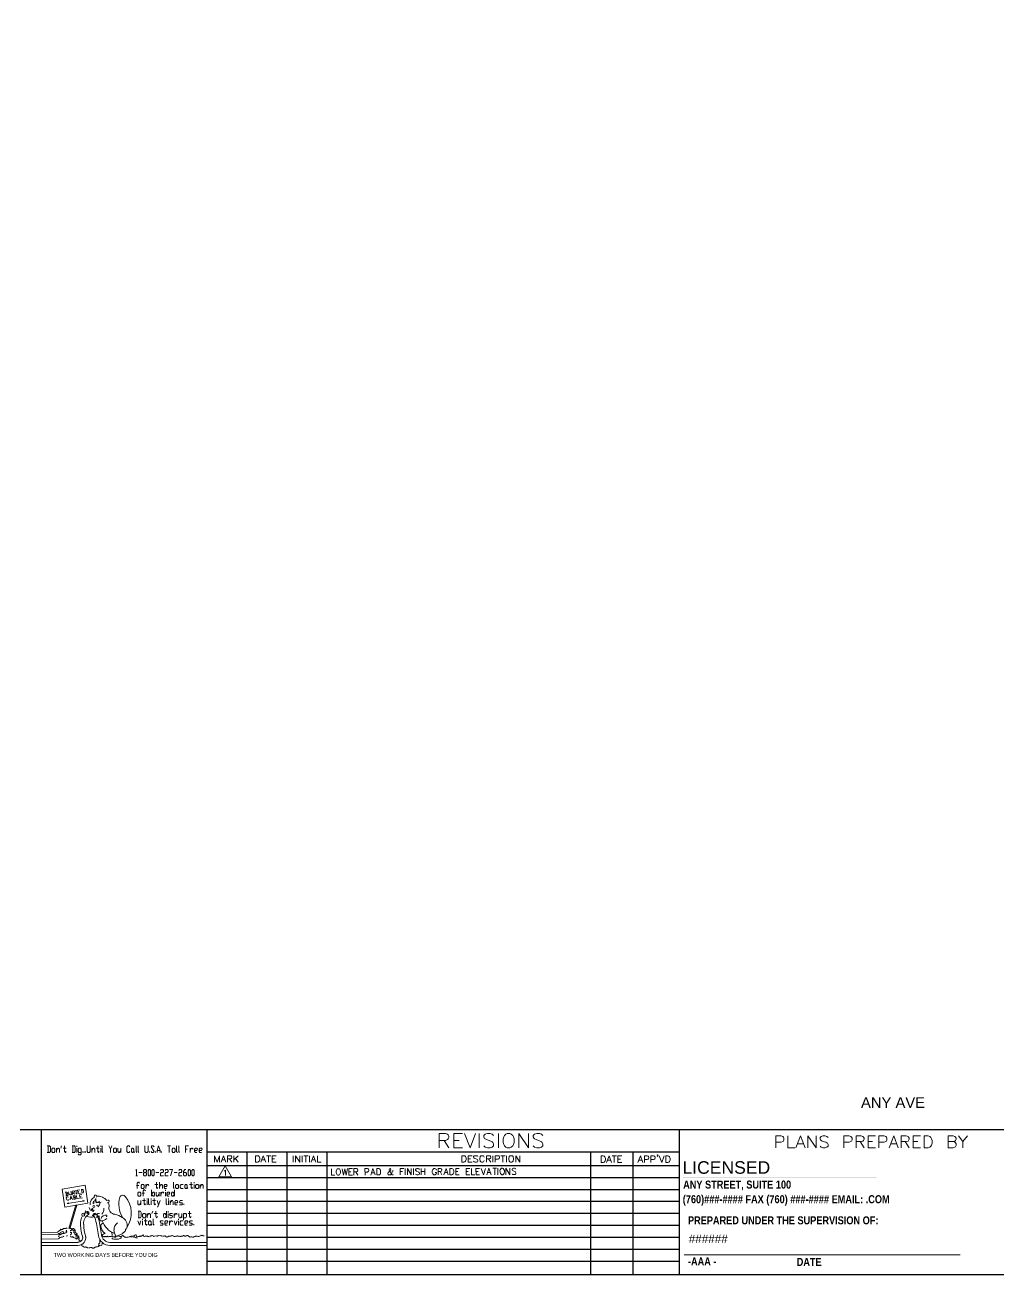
# Model space of a CAD drawing. Header units: millimetres. Extents: x -419 to 20046, y -14642 to 2638.
# Drawn here: x 3686.3 to 3698.45, y 911.91 to 927.5 of the extents above; entities that cross this region are included whole.
import ezdxf

# ---------------------------------------------------------------- set-up
doc = ezdxf.new("R2010")
doc.units = ezdxf.units.MM
for name, color, linetype in [('PDF10_24x36$-$Yucca$Valley$TB$CUP$----LN03', 7, 'Continuous'), ('PDF10_24x36$-$Yucca$Valley$TB$CUP$----TB02', 7, 'Continuous'), ('PDF10_24x36$-$Yucca$Valley$TB$CUP$----TB03', 7, 'Continuous'), ('PDF10_24x36$-$Yucca$Valley$TB$CUP$BRDR', 7, 'Continuous'), ('PDF10_24x36$-$Yucca$Valley$TB$CUP$proposed', 7, 'Continuous'), ('PDF10_TEXT', 7, 'Continuous'), ('PDF10_VICINITY MAP', 7, 'Continuous')]:
    doc.layers.add(name, color=color, linetype=linetype)
doc.styles.add('PDF Arial', font='arial.ttf')
doc.styles.add('PDF Swis721 Ex BT', font='swisse.ttf')
doc.styles.add('PDF TechnicBold', font='techb___.ttf')

msp = doc.modelspace()

# ---------------------------------------------------------------- linework, layer by layer
at = {"color": 1}
for p, q in [((3682.943, 913.727), (3717.427, 913.727)), ((3686.506, 913.726), (3686.506, 911.911)), ((3688.569, 913.726), (3688.569, 911.911)), ((3694.463, 913.726), (3694.463, 911.911)), ((3688.569, 913.447), (3694.463, 913.447)), ((3689.069, 913.447), (3689.069, 911.911)), ((3689.568, 913.447), (3689.568, 911.911)), ((3690.067, 913.447), (3690.067, 911.911)), ((3693.355, 913.447), (3693.355, 911.911)), ((3693.884, 913.447), (3693.884, 911.911)), ((3688.569, 913.277), (3694.463, 913.277)), ((3688.569, 913.128), (3694.463, 913.128)), ((3688.569, 912.979), (3694.463, 912.979)), ((3688.569, 912.83), (3694.463, 912.83)), ((3688.569, 912.68), (3694.463, 912.68)), ((3688.569, 912.531), (3694.463, 912.531)), ((3688.569, 912.382), (3694.463, 912.382)), ((3688.569, 912.233), (3694.463, 912.233)), ((3688.569, 912.084), (3694.463, 912.084))]:
    msp.add_line(p, q, dxfattribs=at)
msp.add_lwpolyline([(3682.943, 934.912), (3717.427, 934.912), (3717.427, 911.911), (3682.943, 911.911)], close=True, dxfattribs=at)
at = {"layer": 'PDF10_24x36$-$Yucca$Valley$TB$CUP$----LN03', "lineweight": 20}
for points in [[(3695.668, 913.496), (3695.668, 913.645), (3695.733, 913.645), (3695.754, 913.639), (3695.761, 913.631), (3695.768, 913.617), (3695.768, 913.595), (3695.761, 913.581), (3695.754, 913.575), (3695.733, 913.567), (3695.668, 913.567)], [(3695.818, 913.645), (3695.818, 913.496), (3695.903, 913.496)], [(3695.918, 913.496), (3695.975, 913.645), (3696.033, 913.496)], [(3696.068, 913.496), (3696.068, 913.645), (3696.168, 913.496), (3696.168, 913.645)], [(3696.318, 913.625), (3696.303, 913.639), (3696.282, 913.645), (3696.253, 913.645), (3696.232, 913.639), (3696.218, 913.625), (3696.218, 913.61), (3696.225, 913.595), (3696.232, 913.589), (3696.246, 913.581), (3696.289, 913.567), (3696.303, 913.56), (3696.31, 913.553), (3696.318, 913.539), (3696.318, 913.517), (3696.303, 913.503), (3696.282, 913.496), (3696.253, 913.496), (3696.232, 913.503), (3696.218, 913.517)], [(3696.517, 913.496), (3696.517, 913.645), (3696.581, 913.645), (3696.603, 913.639), (3696.61, 913.631), (3696.617, 913.617), (3696.617, 913.595), (3696.61, 913.581), (3696.603, 913.575), (3696.581, 913.567), (3696.517, 913.567)], [(3696.667, 913.496), (3696.667, 913.645), (3696.731, 913.645), (3696.753, 913.639), (3696.759, 913.631), (3696.767, 913.617), (3696.767, 913.603), (3696.759, 913.589), (3696.753, 913.581), (3696.731, 913.575), (3696.667, 913.575)], [(3696.717, 913.575), (3696.767, 913.496)], [(3696.909, 913.496), (3696.817, 913.496), (3696.817, 913.645), (3696.909, 913.645)], [(3696.817, 913.575), (3696.873, 913.575)], [(3696.952, 913.496), (3696.952, 913.645), (3697.016, 913.645), (3697.038, 913.639), (3697.045, 913.631), (3697.052, 913.617), (3697.052, 913.595), (3697.045, 913.581), (3697.038, 913.575), (3697.016, 913.567), (3696.952, 913.567)], [(3697.08, 913.496), (3697.138, 913.645), (3697.194, 913.496)], [(3697.23, 913.496), (3697.23, 913.645), (3697.294, 913.645), (3697.316, 913.639), (3697.323, 913.631), (3697.33, 913.617), (3697.33, 913.603), (3697.323, 913.589), (3697.316, 913.581), (3697.294, 913.575), (3697.23, 913.575)], [(3697.28, 913.575), (3697.33, 913.496)], [(3697.473, 913.496), (3697.38, 913.496), (3697.38, 913.645), (3697.473, 913.645)], [(3697.38, 913.575), (3697.437, 913.575)], [(3697.879, 913.575), (3697.901, 913.567), (3697.908, 913.56), (3697.915, 913.546), (3697.915, 913.525), (3697.908, 913.51), (3697.901, 913.503), (3697.879, 913.496), (3697.815, 913.496), (3697.815, 913.645), (3697.879, 913.645), (3697.901, 913.639), (3697.908, 913.631), (3697.915, 913.617), (3697.915, 913.603), (3697.908, 913.589), (3697.901, 913.581), (3697.879, 913.575), (3697.815, 913.575)], [(3697.944, 913.645), (3698, 913.575), (3698, 913.496)], [(3698.058, 913.645), (3698, 913.575)], [(3695.939, 913.546), (3696.011, 913.546)], [(3697.102, 913.546), (3697.174, 913.546)]]:
    msp.add_lwpolyline(points, dxfattribs=at)
msp.add_lwpolyline([(3697.515, 913.496), (3697.515, 913.645), (3697.565, 913.645), (3697.587, 913.639), (3697.601, 913.625), (3697.609, 913.61), (3697.615, 913.589), (3697.615, 913.553), (3697.609, 913.531), (3697.601, 913.517), (3697.587, 913.503), (3697.565, 913.496)], close=True, dxfattribs=at)
at = {"layer": 'PDF10_24x36$-$Yucca$Valley$TB$CUP$----TB02', "lineweight": 18}
for points in [[(3689.069, 911.929), (3689.069, 913.447)], [(3689.568, 911.929), (3689.568, 913.447)], [(3690.067, 911.929), (3690.067, 913.447)], [(3693.355, 911.929), (3693.355, 913.447)], [(3693.884, 911.929), (3693.884, 913.447)], [(3688.569, 913.277), (3694.463, 913.277)], [(3688.569, 913.128), (3694.463, 913.128)]]:
    msp.add_lwpolyline(points, dxfattribs=at)
at = {"layer": 'PDF10_24x36$-$Yucca$Valley$TB$CUP$----TB03', "lineweight": 20}
for points in [[(3691.47, 913.496), (3691.47, 913.675), (3691.546, 913.675), (3691.572, 913.667), (3691.581, 913.659), (3691.589, 913.641), (3691.589, 913.625), (3691.581, 913.607), (3691.572, 913.599), (3691.546, 913.59), (3691.47, 913.59)], [(3691.53, 913.59), (3691.589, 913.496)], [(3691.761, 913.496), (3691.649, 913.496), (3691.649, 913.675), (3691.761, 913.675)], [(3691.649, 913.59), (3691.718, 913.59)], [(3691.786, 913.675), (3691.855, 913.496), (3691.923, 913.675)], [(3691.966, 913.675), (3691.966, 913.496)], [(3692.146, 913.65), (3692.128, 913.667), (3692.103, 913.675), (3692.069, 913.675), (3692.043, 913.667), (3692.026, 913.65), (3692.026, 913.633), (3692.034, 913.615), (3692.043, 913.607), (3692.06, 913.599), (3692.111, 913.581), (3692.128, 913.573), (3692.137, 913.565), (3692.146, 913.547), (3692.146, 913.521), (3692.128, 913.505), (3692.103, 913.496), (3692.069, 913.496), (3692.043, 913.505), (3692.026, 913.521)], [(3692.206, 913.675), (3692.206, 913.496)], [(3692.462, 913.496), (3692.462, 913.675), (3692.582, 913.496), (3692.582, 913.675)], [(3692.761, 913.65), (3692.745, 913.667), (3692.719, 913.675), (3692.685, 913.675), (3692.659, 913.667), (3692.642, 913.65), (3692.642, 913.633), (3692.651, 913.615), (3692.659, 913.607), (3692.676, 913.599), (3692.727, 913.581), (3692.745, 913.573), (3692.753, 913.565), (3692.761, 913.547), (3692.761, 913.521), (3692.745, 913.505), (3692.719, 913.496), (3692.685, 913.496), (3692.659, 913.505), (3692.642, 913.521)], [(3688.668, 913.319), (3688.668, 913.399), (3688.699, 913.319), (3688.729, 913.399), (3688.729, 913.319)], [(3688.748, 913.319), (3688.779, 913.399), (3688.809, 913.319)], [(3688.76, 913.345), (3688.798, 913.345)], [(3688.828, 913.319), (3688.828, 913.399), (3688.862, 913.399), (3688.874, 913.395), (3688.877, 913.391), (3688.881, 913.384), (3688.881, 913.375), (3688.877, 913.368), (3688.874, 913.365), (3688.862, 913.36), (3688.828, 913.36)], [(3688.855, 913.36), (3688.881, 913.319)], [(3688.908, 913.399), (3688.908, 913.319)], [(3688.961, 913.399), (3688.908, 913.345)], [(3688.927, 913.365), (3688.961, 913.319)], [(3689.245, 913.319), (3689.275, 913.399), (3689.306, 913.319)], [(3689.256, 913.345), (3689.295, 913.345)], [(3689.314, 913.399), (3689.367, 913.399)], [(3689.34, 913.399), (3689.34, 913.319)], [(3689.435, 913.319), (3689.386, 913.319), (3689.386, 913.399), (3689.435, 913.399)], [(3689.386, 913.36), (3689.416, 913.36)], [(3689.646, 913.399), (3689.646, 913.319)], [(3689.676, 913.319), (3689.676, 913.399), (3689.73, 913.319), (3689.73, 913.399)], [(3689.76, 913.399), (3689.76, 913.319)], [(3689.78, 913.399), (3689.833, 913.399)], [(3689.806, 913.399), (3689.806, 913.319)], [(3689.851, 913.399), (3689.851, 913.319)], [(3689.87, 913.319), (3689.901, 913.399), (3689.931, 913.319)], [(3689.882, 913.345), (3689.92, 913.345)], [(3689.95, 913.399), (3689.95, 913.319), (3689.996, 913.319)], [(3691.879, 913.319), (3691.83, 913.319), (3691.83, 913.399), (3691.879, 913.399)], [(3691.83, 913.361), (3691.86, 913.361)], [(3691.951, 913.388), (3691.944, 913.395), (3691.932, 913.399), (3691.917, 913.399), (3691.906, 913.395), (3691.898, 913.388), (3691.898, 913.38), (3691.901, 913.372), (3691.906, 913.369), (3691.913, 913.365), (3691.936, 913.357), (3691.944, 913.353), (3691.947, 913.35), (3691.951, 913.342), (3691.951, 913.33), (3691.944, 913.323), (3691.932, 913.319), (3691.917, 913.319), (3691.906, 913.323), (3691.898, 913.33)], [(3692.031, 913.38), (3692.027, 913.388), (3692.02, 913.395), (3692.012, 913.399), (3691.997, 913.399), (3691.989, 913.395), (3691.981, 913.388), (3691.978, 913.38), (3691.974, 913.369), (3691.974, 913.35), (3691.978, 913.338), (3691.981, 913.33), (3691.989, 913.323), (3691.997, 913.319), (3692.012, 913.319), (3692.02, 913.323), (3692.027, 913.33), (3692.031, 913.338)], [(3692.058, 913.319), (3692.058, 913.399), (3692.092, 913.399), (3692.103, 913.395), (3692.107, 913.391), (3692.111, 913.384), (3692.111, 913.376), (3692.107, 913.369), (3692.103, 913.365), (3692.092, 913.361), (3692.058, 913.361)], [(3692.084, 913.361), (3692.111, 913.319)], [(3692.137, 913.399), (3692.137, 913.319)], [(3692.168, 913.319), (3692.168, 913.399), (3692.202, 913.399), (3692.214, 913.395), (3692.217, 913.391), (3692.221, 913.384), (3692.221, 913.372), (3692.217, 913.365), (3692.214, 913.361), (3692.202, 913.357), (3692.168, 913.357)], [(3692.236, 913.399), (3692.29, 913.399)], [(3692.263, 913.399), (3692.263, 913.319)], [(3692.309, 913.399), (3692.309, 913.319)], [(3692.423, 913.319), (3692.423, 913.399), (3692.476, 913.319), (3692.476, 913.399)], [(3693.557, 913.315), (3693.587, 913.395), (3693.617, 913.315)], [(3693.568, 913.341), (3693.607, 913.341)], [(3693.626, 913.395), (3693.678, 913.395)], [(3693.652, 913.395), (3693.652, 913.315)], [(3693.747, 913.315), (3693.697, 913.315), (3693.697, 913.395), (3693.747, 913.395)], [(3693.697, 913.357), (3693.728, 913.357)], [(3693.947, 913.315), (3693.977, 913.395), (3694.008, 913.315)], [(3693.959, 913.341), (3693.997, 913.341)], [(3694.027, 913.315), (3694.027, 913.395), (3694.062, 913.395), (3694.073, 913.391), (3694.077, 913.387), (3694.081, 913.38), (3694.081, 913.368), (3694.077, 913.36), (3694.073, 913.357), (3694.062, 913.353), (3694.027, 913.353)], [(3694.107, 913.315), (3694.107, 913.395), (3694.142, 913.395), (3694.152, 913.391), (3694.157, 913.387), (3694.161, 913.38), (3694.161, 913.368), (3694.157, 913.36), (3694.152, 913.357), (3694.142, 913.353), (3694.107, 913.353)], [(3694.195, 913.406), (3694.191, 913.402), (3694.187, 913.406), (3694.191, 913.41), (3694.195, 913.406), (3694.195, 913.399), (3694.191, 913.391), (3694.187, 913.387)], [(3694.213, 913.395), (3694.244, 913.315), (3694.274, 913.395)]]:
    msp.add_lwpolyline(points, dxfattribs=at)
for points in [[(3692.316, 913.675), (3692.3, 913.667), (3692.282, 913.65), (3692.274, 913.633), (3692.266, 913.607), (3692.266, 913.565), (3692.274, 913.539), (3692.282, 913.521), (3692.3, 913.505), (3692.316, 913.496), (3692.351, 913.496), (3692.368, 913.505), (3692.386, 913.521), (3692.394, 913.539), (3692.402, 913.565), (3692.402, 913.607), (3692.394, 913.633), (3692.386, 913.65), (3692.368, 913.667), (3692.351, 913.675)], [(3689.177, 913.319), (3689.177, 913.399), (3689.204, 913.399), (3689.215, 913.395), (3689.222, 913.387), (3689.226, 913.38), (3689.23, 913.368), (3689.23, 913.35), (3689.226, 913.338), (3689.222, 913.33), (3689.215, 913.323), (3689.204, 913.319)], [(3691.75, 913.319), (3691.75, 913.399), (3691.776, 913.399), (3691.787, 913.395), (3691.796, 913.388), (3691.799, 913.38), (3691.803, 913.369), (3691.803, 913.35), (3691.799, 913.338), (3691.796, 913.33), (3691.787, 913.323), (3691.776, 913.319)], [(3692.358, 913.399), (3692.351, 913.395), (3692.343, 913.388), (3692.339, 913.38), (3692.336, 913.369), (3692.336, 913.35), (3692.339, 913.338), (3692.343, 913.33), (3692.351, 913.323), (3692.358, 913.319), (3692.373, 913.319), (3692.381, 913.323), (3692.389, 913.33), (3692.392, 913.338), (3692.396, 913.35), (3692.396, 913.369), (3692.392, 913.38), (3692.389, 913.388), (3692.381, 913.395), (3692.373, 913.399)], [(3693.488, 913.315), (3693.488, 913.395), (3693.515, 913.395), (3693.527, 913.391), (3693.534, 913.383), (3693.538, 913.375), (3693.542, 913.365), (3693.542, 913.345), (3693.538, 913.334), (3693.534, 913.326), (3693.527, 913.319), (3693.515, 913.315)], [(3694.293, 913.315), (3694.293, 913.395), (3694.32, 913.395), (3694.332, 913.391), (3694.339, 913.383), (3694.343, 913.375), (3694.347, 913.365), (3694.347, 913.345), (3694.343, 913.334), (3694.339, 913.326), (3694.332, 913.319), (3694.32, 913.315)]]:
    msp.add_lwpolyline(points, close=True, dxfattribs=at)
at = {"layer": 'PDF10_24x36$-$Yucca$Valley$TB$CUP$BRDR', "lineweight": 18}
for points in [[(3686.581, 913.437), (3686.609, 913.437), (3686.619, 913.451), (3686.619, 913.509), (3686.609, 913.523), (3686.581, 913.523)], [(3686.591, 913.523), (3686.591, 913.437)], [(3686.694, 913.437), (3686.694, 913.494)], [(3686.694, 913.465), (3686.713, 913.494), (3686.722, 913.494), (3686.731, 913.48), (3686.731, 913.437)], [(3686.75, 913.494), (3686.759, 913.523)], [(3686.778, 913.494), (3686.815, 913.494)], [(3686.797, 913.523), (3686.797, 913.451), (3686.806, 913.437), (3686.815, 913.451)], [(3686.89, 913.437), (3686.919, 913.437), (3686.928, 913.451), (3686.928, 913.509), (3686.919, 913.523), (3686.89, 913.523)], [(3686.9, 913.523), (3686.9, 913.437)], [(3686.947, 913.509), (3686.947, 913.523)], [(3686.947, 913.437), (3686.947, 913.494)], [(3686.965, 913.423), (3686.975, 913.409), (3686.994, 913.409), (3687.003, 913.423), (3687.003, 913.48), (3686.994, 913.494), (3686.975, 913.494), (3686.965, 913.48), (3686.965, 913.451), (3686.975, 913.437), (3687.003, 913.437)], [(3687.022, 913.437), (3687.022, 913.451)], [(3687.04, 913.437), (3687.04, 913.451)], [(3687.059, 913.437), (3687.059, 913.451)], [(3687.078, 913.523), (3687.078, 913.451), (3687.088, 913.437), (3687.106, 913.437), (3687.115, 913.451), (3687.115, 913.523)], [(3687.134, 913.437), (3687.134, 913.494)], [(3687.134, 913.465), (3687.153, 913.494), (3687.162, 913.494), (3687.172, 913.48), (3687.172, 913.437)], [(3687.19, 913.494), (3687.228, 913.494)], [(3687.209, 913.523), (3687.209, 913.451), (3687.219, 913.437), (3687.228, 913.451)], [(3687.247, 913.509), (3687.247, 913.523)], [(3687.247, 913.437), (3687.247, 913.494)], [(3687.265, 913.523), (3687.265, 913.451), (3687.274, 913.437)], [(3687.349, 913.523), (3687.369, 913.48), (3687.369, 913.437)], [(3687.369, 913.48), (3687.387, 913.523)], [(3687.462, 913.494), (3687.462, 913.451), (3687.472, 913.437), (3687.481, 913.437), (3687.499, 913.465)], [(3687.499, 913.494), (3687.499, 913.437)], [(3687.612, 913.451), (3687.603, 913.437), (3687.584, 913.437), (3687.574, 913.451), (3687.574, 913.509), (3687.584, 913.523), (3687.603, 913.523), (3687.612, 913.509)], [(3687.659, 913.451), (3687.669, 913.437)], [(3687.687, 913.523), (3687.687, 913.451), (3687.696, 913.437)], [(3687.715, 913.523), (3687.715, 913.451), (3687.724, 913.437)], [(3687.799, 913.523), (3687.799, 913.451), (3687.809, 913.437), (3687.828, 913.437), (3687.837, 913.451), (3687.837, 913.523)], [(3687.856, 913.437), (3687.856, 913.451)], [(3687.874, 913.451), (3687.884, 913.437), (3687.903, 913.437), (3687.912, 913.451), (3687.874, 913.509), (3687.884, 913.523), (3687.903, 913.523), (3687.912, 913.509)], [(3687.931, 913.437), (3687.931, 913.451)], [(3687.949, 913.437), (3687.949, 913.465), (3687.968, 913.523), (3687.987, 913.465), (3687.987, 913.437)], [(3687.949, 913.465), (3687.987, 913.465)], [(3688.005, 913.437), (3688.005, 913.451)], [(3688.08, 913.523), (3688.118, 913.523)], [(3688.099, 913.523), (3688.099, 913.437)], [(3688.193, 913.523), (3688.193, 913.451), (3688.203, 913.437)], [(3688.221, 913.523), (3688.221, 913.451), (3688.23, 913.437)], [(3688.305, 913.437), (3688.305, 913.523), (3688.343, 913.523)], [(3688.305, 913.48), (3688.324, 913.48)], [(3688.362, 913.437), (3688.362, 913.494)], [(3688.362, 913.465), (3688.38, 913.494), (3688.389, 913.494), (3688.399, 913.48)], [(3688.418, 913.465), (3688.446, 913.465), (3688.455, 913.48), (3688.446, 913.494), (3688.427, 913.494), (3688.418, 913.48), (3688.418, 913.451), (3688.427, 913.437), (3688.446, 913.437)], [(3688.474, 913.465), (3688.502, 913.465), (3688.512, 913.48), (3688.502, 913.494), (3688.484, 913.494), (3688.474, 913.48), (3688.474, 913.451), (3688.484, 913.437), (3688.502, 913.437)], [(3687.685, 913.215), (3687.694, 913.228), (3687.694, 913.149)], [(3687.685, 913.149), (3687.704, 913.149)], [(3687.724, 913.188), (3687.762, 913.188)], [(3687.809, 913.188), (3687.819, 913.175), (3687.819, 913.162), (3687.809, 913.149), (3687.79, 913.149), (3687.781, 913.162), (3687.781, 913.175), (3687.79, 913.188), (3687.809, 913.188), (3687.819, 913.201), (3687.819, 913.215), (3687.809, 913.228), (3687.79, 913.228), (3687.781, 913.215), (3687.781, 913.201), (3687.79, 913.188)], [(3687.934, 913.188), (3687.972, 913.188)], [(3687.991, 913.215), (3688.001, 913.228), (3688.02, 913.228), (3688.029, 913.215), (3688.029, 913.201), (3688.02, 913.188), (3688.001, 913.188), (3687.991, 913.175), (3687.991, 913.149), (3688.029, 913.149)], [(3688.049, 913.215), (3688.059, 913.228), (3688.078, 913.228), (3688.087, 913.215), (3688.087, 913.201), (3688.078, 913.188), (3688.059, 913.188), (3688.049, 913.175), (3688.049, 913.149), (3688.087, 913.149)], [(3688.106, 913.228), (3688.144, 913.228), (3688.116, 913.149)], [(3688.164, 913.188), (3688.202, 913.188)], [(3688.221, 913.215), (3688.231, 913.228), (3688.25, 913.228), (3688.259, 913.215), (3688.259, 913.201), (3688.25, 913.188), (3688.231, 913.188), (3688.221, 913.175), (3688.221, 913.149), (3688.259, 913.149)], [(3688.279, 913.188), (3688.308, 913.188), (3688.317, 913.175), (3688.317, 913.162), (3688.308, 913.149), (3688.289, 913.149), (3688.279, 913.162), (3688.279, 913.201), (3688.298, 913.228), (3688.308, 913.228)], [(3686.829, 912.925), (3686.835, 912.933), (3686.834, 912.94), (3686.826, 912.945), (3686.805, 912.942)], [(3686.812, 912.944), (3686.819, 912.901)], [(3686.847, 912.95), (3686.853, 912.915), (3686.861, 912.909), (3686.875, 912.91), (3686.881, 912.919), (3686.875, 912.954)], [(3686.896, 912.915), (3686.889, 912.956), (3686.91, 912.96), (3686.918, 912.954), (3686.919, 912.947), (3686.914, 912.939), (3686.893, 912.935)], [(3686.931, 912.963), (3686.945, 912.965)], [(3686.938, 912.965), (3686.945, 912.922)], [(3686.994, 912.93), (3686.966, 912.926), (3686.959, 912.968), (3686.987, 912.972)], [(3686.963, 912.947), (3686.976, 912.949)], [(3687.008, 912.933), (3687.029, 912.936), (3687.034, 912.945), (3687.03, 912.972), (3687.022, 912.978), (3687.001, 912.975)], [(3687.008, 912.976), (3687.015, 912.934)], [(3687.693, 913.028), (3687.722, 913.028)], [(3687.731, 913.055), (3687.722, 913.068), (3687.712, 913.068), (3687.703, 913.055), (3687.703, 912.988)], [(3687.804, 912.959), (3687.794, 912.972), (3687.784, 912.972), (3687.775, 912.959), (3687.775, 912.892)], [(3687.808, 912.988), (3687.808, 913.041)], [(3687.808, 913.015), (3687.827, 913.041), (3687.837, 913.041), (3687.846, 913.028)], [(3687.88, 912.892), (3687.88, 912.972)], [(3687.923, 913.041), (3687.961, 913.041)], [(3687.938, 912.945), (3687.938, 912.905), (3687.948, 912.892), (3687.957, 912.892), (3687.976, 912.919)], [(3687.942, 913.068), (3687.942, 913.001), (3687.952, 912.988), (3687.961, 913.001)], [(3687.976, 912.945), (3687.976, 912.892)], [(3687.98, 912.988), (3687.98, 913.068)], [(3687.98, 913.015), (3687.999, 913.041), (3688.009, 913.041), (3688.019, 913.028), (3688.019, 912.988)], [(3687.995, 912.892), (3687.995, 912.945)], [(3687.995, 912.919), (3688.014, 912.945), (3688.024, 912.945), (3688.034, 912.932)], [(3688.038, 913.015), (3688.066, 913.015), (3688.076, 913.028), (3688.066, 913.041), (3688.048, 913.041), (3688.038, 913.028), (3688.038, 913.001), (3688.048, 912.988), (3688.066, 912.988)], [(3688.053, 912.959), (3688.053, 912.972)], [(3688.053, 912.892), (3688.053, 912.945)], [(3688.072, 912.919), (3688.101, 912.919), (3688.11, 912.932), (3688.101, 912.945), (3688.082, 912.945), (3688.072, 912.932), (3688.072, 912.905), (3688.082, 912.892), (3688.101, 912.892)], [(3688.153, 913.068), (3688.153, 913.001), (3688.162, 912.988)], [(3688.168, 912.972), (3688.168, 912.892)], [(3688.277, 913.041), (3688.249, 913.041), (3688.239, 913.028), (3688.239, 913.001), (3688.249, 912.988), (3688.277, 912.988)], [(3688.325, 913.001), (3688.334, 912.988)], [(3688.354, 913.041), (3688.392, 913.041)], [(3688.373, 913.068), (3688.373, 913.001), (3688.383, 912.988), (3688.392, 913.001)], [(3688.411, 913.055), (3688.411, 913.068)], [(3688.411, 912.988), (3688.411, 913.041)], [(3688.488, 912.988), (3688.488, 913.041)], [(3688.488, 913.015), (3688.507, 913.041), (3688.517, 913.041), (3688.526, 913.028), (3688.526, 912.988)], [(3686.812, 912.9), (3686.833, 912.904), (3686.839, 912.912), (3686.838, 912.919), (3686.829, 912.925), (3686.815, 912.923)], [(3686.85, 912.852), (3686.844, 912.845), (3686.831, 912.842), (3686.823, 912.848), (3686.818, 912.875), (3686.824, 912.884), (3686.838, 912.886), (3686.846, 912.88)], [(3686.842, 912.804), (3686.844, 912.805), (3686.844, 912.804), (3686.838, 912.804), (3686.845, 912.806), (3686.845, 912.803), (3686.834, 912.803), (3686.846, 912.808), (3686.847, 912.802), (3686.83, 912.802), (3687.043, 912.837), (3687.025, 912.835)], [(3686.83, 912.802), (3686.848, 912.801), (3686.847, 912.809), (3686.83, 912.802), (3686.848, 912.805)], [(3686.866, 912.848), (3686.864, 912.861), (3686.873, 912.892), (3686.891, 912.866), (3686.894, 912.852)], [(3686.864, 912.861), (3686.891, 912.866)], [(3686.899, 912.936), (3686.924, 912.919)], [(3686.925, 912.879), (3686.931, 912.887), (3686.93, 912.895), (3686.922, 912.9), (3686.901, 912.896)], [(3686.908, 912.898), (3686.914, 912.855)], [(3686.908, 912.855), (3686.929, 912.858), (3686.934, 912.866), (3686.934, 912.873), (3686.925, 912.879), (3686.911, 912.877)], [(3686.938, 912.921), (3686.952, 912.924)], [(3686.943, 912.904), (3686.949, 912.861), (3686.978, 912.866)], [(3687.019, 912.873), (3686.992, 912.869), (3686.984, 912.91), (3687.013, 912.915)], [(3686.989, 912.89), (3687.002, 912.892)], [(3687.043, 912.837), (3687.025, 912.837), (3687.026, 912.831), (3687.039, 912.836), (3687.027, 912.836), (3687.027, 912.833), (3687.034, 912.835), (3687.029, 912.835), (3687.029, 912.835), (3687.03, 912.835)], [(3687.179, 912.855), (3687.192, 912.812), (3687.188, 912.863)], [(3687.235, 912.833), (3687.192, 912.812), (3687.252, 912.82)], [(3687.71, 912.839), (3687.71, 912.799), (3687.72, 912.785), (3687.729, 912.785), (3687.749, 912.812)], [(3687.749, 912.839), (3687.749, 912.785)], [(3687.765, 912.932), (3687.794, 912.932)], [(3687.768, 912.839), (3687.806, 912.839)], [(3687.787, 912.865), (3687.787, 912.799), (3687.797, 912.785), (3687.806, 912.799)], [(3687.825, 912.852), (3687.825, 912.865)], [(3687.825, 912.785), (3687.825, 912.839)], [(3687.844, 912.865), (3687.844, 912.799), (3687.854, 912.785)], [(3687.874, 912.852), (3687.874, 912.865)], [(3687.874, 912.785), (3687.874, 912.839)], [(3687.893, 912.839), (3687.931, 912.839)], [(3687.912, 912.865), (3687.912, 912.799), (3687.921, 912.785), (3687.931, 912.799)], [(3687.95, 912.839), (3687.969, 912.785)], [(3687.989, 912.839), (3687.959, 912.759), (3687.95, 912.759)], [(3688.065, 912.865), (3688.065, 912.799), (3688.074, 912.785)], [(3688.094, 912.852), (3688.094, 912.865)], [(3688.094, 912.785), (3688.094, 912.839)], [(3688.113, 912.785), (3688.113, 912.839)], [(3688.113, 912.812), (3688.132, 912.839), (3688.142, 912.839), (3688.151, 912.825), (3688.151, 912.785)], [(3688.17, 912.812), (3688.199, 912.812), (3688.209, 912.825), (3688.199, 912.839), (3688.18, 912.839), (3688.17, 912.825), (3688.17, 912.799), (3688.18, 912.785), (3688.199, 912.785)], [(3688.228, 912.785), (3688.257, 912.785), (3688.266, 912.799), (3688.257, 912.812), (3688.238, 912.812), (3688.228, 912.825), (3688.238, 912.839), (3688.266, 912.839)], [(3688.285, 912.785), (3688.285, 912.799)], [(3686.937, 912.784), (3686.85, 912.489)], [(3686.947, 912.78), (3686.86, 912.486)], [(3687.102, 912.683), (3687.096, 912.681), (3687.103, 912.679), (3687.097, 912.672), (3687.098, 912.669), (3687.09, 912.672), (3687.09, 912.678), (3687.084, 912.679), (3687.084, 912.685), (3687.087, 912.688), (3687.08, 912.691), (3687.079, 912.7), (3687.083, 912.705), (3687.082, 912.699), (3687.089, 912.7), (3687.094, 912.697), (3687.099, 912.697), (3687.099, 912.696), (3687.096, 912.693), (3687.099, 912.688), (3687.102, 912.687)], [(3687.101, 912.751), (3687.118, 912.714)], [(3687.134, 912.74), (3687.129, 912.715), (3687.14, 912.711), (3687.153, 912.702), (3687.164, 912.725)], [(3687.15, 912.743), (3687.14, 912.711)], [(3687.713, 912.625), (3687.742, 912.625), (3687.751, 912.639), (3687.751, 912.692), (3687.742, 912.705), (3687.713, 912.705)], [(3687.723, 912.705), (3687.723, 912.625)], [(3687.828, 912.625), (3687.828, 912.679)], [(3687.828, 912.652), (3687.847, 912.679), (3687.857, 912.679), (3687.866, 912.665), (3687.866, 912.625)], [(3687.885, 912.679), (3687.895, 912.705)], [(3687.914, 912.679), (3687.953, 912.679)], [(3687.934, 912.705), (3687.934, 912.639), (3687.943, 912.625), (3687.953, 912.639)], [(3688.068, 912.705), (3688.068, 912.625)], [(3688.087, 912.692), (3688.087, 912.705)], [(3688.087, 912.625), (3688.087, 912.679)], [(3688.106, 912.625), (3688.134, 912.625), (3688.144, 912.639), (3688.134, 912.652), (3688.115, 912.652), (3688.106, 912.665), (3688.115, 912.679), (3688.144, 912.679)], [(3688.164, 912.625), (3688.164, 912.679)], [(3688.164, 912.652), (3688.183, 912.679), (3688.192, 912.679), (3688.202, 912.665)], [(3688.221, 912.679), (3688.221, 912.639), (3688.23, 912.625), (3688.24, 912.625), (3688.259, 912.652)], [(3688.259, 912.679), (3688.259, 912.625)], [(3688.279, 912.599), (3688.279, 912.679)], [(3688.279, 912.665), (3688.288, 912.679), (3688.307, 912.679), (3688.317, 912.665), (3688.317, 912.639), (3688.307, 912.625), (3688.279, 912.625)], [(3688.336, 912.679), (3688.374, 912.679)], [(3688.355, 912.705), (3688.355, 912.639), (3688.364, 912.625), (3688.374, 912.639)], [(3686.506, 912.441), (3686.711, 912.445), (3686.714, 912.45), (3686.716, 912.455), (3686.722, 912.459), (3686.727, 912.46), (3686.734, 912.462), (3686.739, 912.464), (3686.743, 912.468), (3686.745, 912.472), (3686.747, 912.478), (3686.751, 912.481), (3686.757, 912.479), (3686.762, 912.476), (3686.769, 912.479), (3686.774, 912.482), (3686.779, 912.487), (3686.783, 912.491), (3686.789, 912.491), (3686.795, 912.49)], [(3686.801, 912.49), (3686.809, 912.491), (3686.814, 912.494), (3686.819, 912.497), (3686.823, 912.491), (3686.829, 912.489)], [(3686.869, 912.489), (3686.874, 912.492), (3686.879, 912.492), (3686.884, 912.488), (3686.888, 912.483), (3686.893, 912.488), (3686.898, 912.49)], [(3686.904, 912.49), (3686.909, 912.492), (3686.911, 912.486), (3686.914, 912.481), (3686.918, 912.477), (3686.924, 912.476), (3686.927, 912.471), (3686.93, 912.467), (3686.929, 912.461), (3686.93, 912.454), (3686.929, 912.448), (3686.93, 912.443), (3686.934, 912.438), (3686.938, 912.435), (3686.944, 912.433), (3686.949, 912.429), (3686.951, 912.424), (3686.954, 912.419), (3686.954, 912.413), (3686.954, 912.397), (3686.961, 912.396), (3686.969, 912.397), (3686.974, 912.398), (3686.972, 912.391), (3686.97, 912.384), (3686.974, 912.38), (3686.975, 912.374), (3686.979, 912.37), (3686.977, 912.364), (3686.975, 912.358), (3686.973, 912.353), (3686.974, 912.347), (3686.98, 912.345), (3686.986, 912.344), (3686.986, 912.332), (3686.99, 912.328), (3686.993, 912.327)], [(3687.71, 912.586), (3687.729, 912.533), (3687.749, 912.586)], [(3687.768, 912.6), (3687.768, 912.613)], [(3687.768, 912.533), (3687.768, 912.586)], [(3687.787, 912.586), (3687.825, 912.586)], [(3687.806, 912.613), (3687.806, 912.546), (3687.816, 912.533), (3687.825, 912.546)], [(3687.874, 912.546), (3687.883, 912.533)], [(3687.902, 912.613), (3687.902, 912.546), (3687.912, 912.533)], [(3687.989, 912.533), (3688.017, 912.533), (3688.027, 912.546), (3688.017, 912.559), (3687.998, 912.559), (3687.989, 912.573), (3687.998, 912.586), (3688.027, 912.586)], [(3688.046, 912.559), (3688.074, 912.559), (3688.084, 912.573), (3688.074, 912.586), (3688.055, 912.586), (3688.046, 912.573), (3688.046, 912.546), (3688.055, 912.533), (3688.074, 912.533)], [(3688.104, 912.533), (3688.104, 912.586)], [(3688.104, 912.559), (3688.123, 912.586), (3688.132, 912.586), (3688.142, 912.573)], [(3688.161, 912.586), (3688.18, 912.533), (3688.199, 912.586)], [(3688.219, 912.6), (3688.219, 912.613)], [(3688.219, 912.533), (3688.219, 912.586)], [(3688.276, 912.586), (3688.247, 912.586), (3688.238, 912.573), (3688.238, 912.546), (3688.247, 912.533), (3688.276, 912.533)], [(3688.295, 912.559), (3688.324, 912.559), (3688.334, 912.573), (3688.324, 912.586), (3688.304, 912.586), (3688.295, 912.573), (3688.295, 912.546), (3688.304, 912.533), (3688.324, 912.533)], [(3688.352, 912.533), (3688.381, 912.533), (3688.39, 912.546), (3688.381, 912.559), (3688.362, 912.559), (3688.352, 912.573), (3688.362, 912.586), (3688.39, 912.586)], [(3688.409, 912.533), (3688.409, 912.546)], [(3686.788, 912.439), (3686.784, 912.444), (3686.781, 912.45), (3686.776, 912.454), (3686.766, 912.45), (3686.762, 912.447), (3686.754, 912.445), (3686.747, 912.442), (3686.744, 912.437), (3686.739, 912.432), (3686.737, 912.425), (3686.729, 912.427), (3686.722, 912.43), (3686.717, 912.422), (3686.712, 912.419), (3686.506, 912.413)], [(3686.715, 912.361), (3686.506, 912.359)], [(3686.717, 912.389), (3686.724, 912.393), (3686.727, 912.398)], [(3686.76, 912.384), (3686.754, 912.383), (3686.745, 912.379), (3686.739, 912.378), (3686.734, 912.374), (3686.729, 912.371), (3686.727, 912.364), (3686.722, 912.361)], [(3686.727, 912.404), (3686.725, 912.41), (3686.732, 912.417), (3686.737, 912.42), (3686.737, 912.414), (3686.744, 912.412), (3686.749, 912.415), (3686.755, 912.42), (3686.76, 912.424), (3686.764, 912.427), (3686.771, 912.43), (3686.776, 912.427), (3686.783, 912.429), (3686.786, 912.434), (3686.786, 912.435), (3686.791, 912.43), (3686.798, 912.432), (3686.809, 912.435), (3686.816, 912.437), (3686.824, 912.439)], [(3686.786, 912.393), (3686.781, 912.389), (3686.776, 912.386), (3686.768, 912.384)], [(3686.811, 912.462), (3686.814, 912.457), (3686.824, 912.45), (3686.829, 912.447)], [(3686.816, 912.465), (3686.824, 912.465)], [(3686.828, 912.407), (3686.826, 912.401), (3686.829, 912.396)], [(3686.916, 912.46), (3686.913, 912.465), (3686.906, 912.467), (3686.899, 912.47), (3686.893, 912.472), (3686.886, 912.47), (3686.879, 912.469), (3686.873, 912.467), (3686.865, 912.465)], [(3686.865, 912.439), (3686.871, 912.44)], [(3686.87, 912.447), (3686.874, 912.442), (3686.881, 912.44), (3686.884, 912.435), (3686.883, 912.427), (3686.879, 912.422), (3686.876, 912.417), (3686.871, 912.412), (3686.868, 912.407)], [(3686.87, 912.396), (3686.871, 912.389)], [(3686.874, 912.384), (3686.881, 912.386), (3686.886, 912.383), (3686.891, 912.386), (3686.898, 912.389), (3686.903, 912.384), (3686.906, 912.379), (3686.911, 912.376)], [(3686.923, 912.427), (3686.921, 912.434), (3686.916, 912.439), (3686.909, 912.44), (3686.913, 912.449), (3686.916, 912.454)], [(3686.919, 912.376), (3686.933, 912.369), (3686.936, 912.364), (3686.939, 912.359), (3686.947, 912.363), (3686.952, 912.366), (3686.959, 912.369), (3686.965, 912.371), (3686.964, 912.378), (3686.959, 912.381)], [(3686.936, 912.389), (3686.936, 912.396), (3686.939, 912.401), (3686.942, 912.405), (3686.941, 912.412), (3686.936, 912.415), (3686.929, 912.417), (3686.923, 912.419)], [(3686.944, 912.381), (3686.939, 912.384)], [(3687.107, 912.249), (3687.112, 912.25), (3687.12, 912.253), (3687.128, 912.255), (3687.134, 912.252), (3687.139, 912.249), (3687.144, 912.246), (3687.149, 912.244), (3687.154, 912.244), (3687.16, 912.246), (3687.164, 912.249), (3687.169, 912.252), (3687.174, 912.255), (3687.179, 912.259), (3687.188, 912.264), (3687.205, 912.264), (3687.214, 912.265), (3687.218, 912.268), (3687.219, 912.274), (3687.223, 912.279), (3687.225, 912.284), (3687.225, 912.294), (3687.224, 912.3), (3687.23, 912.306), (3687.234, 912.311), (3687.234, 912.318), (3687.235, 912.323), (3687.235, 912.334), (3687.234, 912.339), (3687.235, 912.347), (3687.234, 912.349)], [(3687.261, 912.388), (3687.272, 912.392), (3687.277, 912.389), (3687.283, 912.387), (3687.288, 912.389), (3687.294, 912.391), (3687.298, 912.388), (3687.303, 912.387), (3687.308, 912.389), (3687.313, 912.39), (3687.319, 912.388), (3687.325, 912.389), (3687.33, 912.393), (3687.335, 912.389), (3687.34, 912.387), (3687.345, 912.388), (3687.351, 912.39), (3687.357, 912.392)], [(3687.362, 912.392), (3687.368, 912.389), (3687.374, 912.389), (3687.379, 912.389), (3687.385, 912.393), (3687.39, 912.39), (3687.396, 912.388), (3687.402, 912.388)], [(3687.407, 912.388), (3687.413, 912.388), (3687.418, 912.386), (3687.423, 912.389), (3687.428, 912.388), (3687.434, 912.389), (3687.435, 912.388)], [(3687.498, 912.387), (3687.517, 912.402), (3687.522, 912.404), (3687.528, 912.402), (3687.533, 912.396), (3687.537, 912.391), (3687.543, 912.387), (3687.548, 912.384), (3687.554, 912.381), (3687.559, 912.38)], [(3687.564, 912.38), (3687.574, 912.381), (3687.579, 912.383), (3687.584, 912.384)], [(3687.59, 912.384), (3687.595, 912.385)], [(3687.6, 912.386), (3687.607, 912.387), (3687.614, 912.39), (3687.622, 912.393)], [(3687.601, 912.387), (3687.606, 912.388)], [(3687.612, 912.389), (3687.619, 912.388), (3687.624, 912.385), (3687.629, 912.383)], [(3687.628, 912.394), (3687.634, 912.395), (3687.639, 912.394), (3687.648, 912.395), (3687.661, 912.401), (3687.674, 912.406), (3687.682, 912.41), (3687.687, 912.412), (3687.689, 912.406), (3687.693, 912.399), (3687.694, 912.394), (3687.699, 912.39), (3687.704, 912.389)], [(3687.646, 912.383), (3687.655, 912.384), (3687.662, 912.385), (3687.668, 912.387), (3687.673, 912.384), (3687.679, 912.38), (3687.685, 912.379), (3687.69, 912.376), (3687.696, 912.374), (3687.705, 912.376)], [(3687.715, 912.389), (3687.721, 912.39), (3687.726, 912.391), (3687.732, 912.393), (3687.737, 912.394), (3687.743, 912.393), (3687.748, 912.391), (3687.756, 912.395), (3687.76, 912.399), (3687.767, 912.405), (3687.774, 912.409), (3687.779, 912.41), (3687.779, 912.402), (3687.784, 912.395), (3687.788, 912.391)], [(3687.795, 912.391), (3687.801, 912.394), (3687.806, 912.395), (3687.814, 912.397), (3687.821, 912.397), (3687.829, 912.394), (3687.835, 912.391), (3687.842, 912.389), (3687.847, 912.387), (3687.853, 912.39)], [(3687.858, 912.393), (3687.866, 912.397), (3687.872, 912.398), (3687.879, 912.399), (3687.884, 912.402)], [(3687.889, 912.402), (3687.896, 912.398), (3687.904, 912.394), (3687.911, 912.391), (3687.918, 912.394), (3687.924, 912.398), (3687.93, 912.399)], [(3687.937, 912.399), (3687.948, 912.394), (3687.953, 912.394), (3687.959, 912.398), (3687.967, 912.402), (3687.972, 912.404)], [(3687.978, 912.404), (3687.983, 912.405), (3687.989, 912.404), (3687.995, 912.401), (3688.004, 912.399), (3688.009, 912.399), (3688.014, 912.395), (3688.019, 912.393)], [(3688.026, 912.393), (3688.032, 912.394), (3688.039, 912.397), (3688.045, 912.398), (3688.051, 912.399), (3688.056, 912.395), (3688.06, 912.391), (3688.065, 912.387), (3688.071, 912.384)], [(3688.076, 912.384), (3688.082, 912.387), (3688.088, 912.391), (3688.093, 912.394), (3688.116, 912.394), (3688.123, 912.397), (3688.128, 912.399), (3688.134, 912.402)], [(3688.139, 912.402), (3688.147, 912.399), (3688.153, 912.397), (3688.158, 912.393), (3688.164, 912.39), (3688.17, 912.389)], [(3688.177, 912.39), (3688.184, 912.394), (3688.189, 912.395), (3688.196, 912.397), (3688.203, 912.398), (3688.209, 912.397), (3688.214, 912.395), (3688.22, 912.394), (3688.227, 912.394), (3688.233, 912.391), (3688.239, 912.39), (3688.244, 912.391), (3688.251, 912.393), (3688.259, 912.394)], [(3688.251, 912.393), (3688.257, 912.395), (3688.263, 912.397)], [(3688.268, 912.397), (3688.274, 912.401), (3688.28, 912.404), (3688.285, 912.404), (3688.291, 912.399), (3688.295, 912.395), (3688.3, 912.394), (3688.307, 912.397), (3688.314, 912.399), (3688.322, 912.404), (3688.328, 912.405), (3688.333, 912.404), (3688.339, 912.401), (3688.343, 912.395), (3688.348, 912.391), (3688.354, 912.387), (3688.359, 912.384)], [(3688.364, 912.384), (3688.369, 912.386), (3688.378, 912.387)], [(3688.383, 912.387), (3688.391, 912.384), (3688.398, 912.384), (3688.404, 912.384), (3688.41, 912.386), (3688.415, 912.389), (3688.424, 912.391), (3688.429, 912.394), (3688.434, 912.395), (3688.44, 912.397), (3688.445, 912.394), (3688.451, 912.393), (3688.458, 912.39)], [(3688.464, 912.39), (3688.47, 912.391), (3688.477, 912.393), (3688.484, 912.394), (3688.492, 912.401), (3688.499, 912.404), (3688.504, 912.406)], [(3688.509, 912.406), (3688.514, 912.402), (3688.519, 912.399), (3688.538, 912.399)], [(3686.505, 912.318), (3686.963, 912.318)], [(3687.01, 912.29), (3687.01, 912.278), (3687.013, 912.273), (3687.019, 912.27), (3687.026, 912.271), (3687.03, 912.266), (3687.033, 912.26), (3687.039, 912.259), (3687.051, 912.259), (3687.058, 912.26), (3687.064, 912.259), (3687.069, 912.258), (3687.074, 912.255), (3687.078, 912.252), (3687.083, 912.249), (3687.088, 912.248)], [(3687.094, 912.248), (3687.101, 912.249)], [(3687.218, 912.267), (3687.223, 912.27), (3687.228, 912.274), (3687.233, 912.277), (3687.237, 912.28), (3687.245, 912.282), (3687.252, 912.28), (3687.259, 912.282), (3687.262, 912.287), (3687.265, 912.294), (3687.265, 912.3), (3687.267, 912.307)]]:
    msp.add_lwpolyline(points, dxfattribs=at)
for points in [[(3686.666, 913.437), (3686.647, 913.437), (3686.638, 913.451), (3686.638, 913.48), (3686.647, 913.494), (3686.666, 913.494), (3686.675, 913.48), (3686.675, 913.451)], [(3687.434, 913.437), (3687.415, 913.437), (3687.406, 913.451), (3687.406, 913.48), (3687.415, 913.494), (3687.434, 913.494), (3687.444, 913.48), (3687.444, 913.451)], [(3687.649, 913.437), (3687.64, 913.437), (3687.631, 913.451), (3687.631, 913.48), (3687.64, 913.494), (3687.649, 913.494), (3687.659, 913.48), (3687.659, 913.451)], [(3688.165, 913.437), (3688.146, 913.437), (3688.137, 913.451), (3688.137, 913.48), (3688.146, 913.494), (3688.165, 913.494), (3688.174, 913.48), (3688.174, 913.451)], [(3687.848, 913.149), (3687.839, 913.162), (3687.839, 913.215), (3687.848, 913.228), (3687.858, 913.228), (3687.867, 913.215), (3687.867, 913.162), (3687.858, 913.149)], [(3687.896, 913.149), (3687.886, 913.162), (3687.886, 913.215), (3687.896, 913.228), (3687.905, 913.228), (3687.915, 913.215), (3687.915, 913.162), (3687.905, 913.149)], [(3688.346, 913.149), (3688.336, 913.162), (3688.336, 913.215), (3688.346, 913.228), (3688.355, 913.228), (3688.365, 913.215), (3688.365, 913.162), (3688.355, 913.149)], [(3688.394, 913.149), (3688.384, 913.162), (3688.384, 913.215), (3688.394, 913.228), (3688.404, 913.228), (3688.413, 913.215), (3688.413, 913.162), (3688.404, 913.149)], [(3686.765, 912.983), (3686.798, 912.758), (3687.085, 912.806), (3687.053, 913.03)], [(3687.737, 912.892), (3687.718, 912.892), (3687.708, 912.905), (3687.708, 912.932), (3687.718, 912.945), (3687.737, 912.945), (3687.746, 912.932), (3687.746, 912.905)], [(3687.779, 912.988), (3687.76, 912.988), (3687.75, 913.001), (3687.75, 913.028), (3687.76, 913.041), (3687.779, 913.041), (3687.789, 913.028), (3687.789, 913.001)], [(3687.88, 912.919), (3687.899, 912.945), (3687.909, 912.945), (3687.919, 912.932), (3687.919, 912.905), (3687.909, 912.892), (3687.899, 912.892)], [(3688.168, 912.919), (3688.149, 912.892), (3688.139, 912.892), (3688.129, 912.905), (3688.129, 912.932), (3688.139, 912.945), (3688.149, 912.945)], [(3688.21, 912.988), (3688.191, 912.988), (3688.181, 913.001), (3688.181, 913.028), (3688.191, 913.041), (3688.21, 913.041), (3688.219, 913.028), (3688.219, 913.001)], [(3688.315, 912.988), (3688.306, 912.988), (3688.296, 913.001), (3688.296, 913.028), (3688.306, 913.041), (3688.315, 913.041), (3688.325, 913.028), (3688.325, 913.001)], [(3688.459, 912.988), (3688.44, 912.988), (3688.43, 913.001), (3688.43, 913.028), (3688.44, 913.041), (3688.459, 913.041), (3688.469, 913.028), (3688.469, 913.001)], [(3687.024, 912.838), (3687.026, 912.83), (3687.043, 912.837)], [(3687.168, 912.666), (3687.179, 912.67), (3687.174, 912.68), (3687.172, 912.674), (3687.166, 912.677), (3687.162, 912.675), (3687.16, 912.671), (3687.159, 912.671), (3687.155, 912.673), (3687.153, 912.667), (3687.153, 912.665), (3687.154, 912.664), (3687.156, 912.661), (3687.153, 912.659), (3687.148, 912.658), (3687.148, 912.655), (3687.145, 912.653), (3687.159, 912.655), (3687.166, 912.662)], [(3687.799, 912.625), (3687.78, 912.625), (3687.77, 912.639), (3687.77, 912.665), (3687.78, 912.679), (3687.799, 912.679), (3687.809, 912.665), (3687.809, 912.639)], [(3688.068, 912.652), (3688.049, 912.625), (3688.039, 912.625), (3688.029, 912.639), (3688.029, 912.665), (3688.039, 912.679), (3688.049, 912.679)], [(3687.864, 912.533), (3687.854, 912.533), (3687.844, 912.546), (3687.844, 912.573), (3687.854, 912.586), (3687.864, 912.586), (3687.874, 912.573), (3687.874, 912.546)]]:
    msp.add_lwpolyline(points, close=True, dxfattribs=at)
for points in [[(3687.174, 912.908, 0.505429), (3687.169, 912.88, 0.333419), (3687.115, 912.786)], [(3687.345, 912.843, 0.414186), (3687.324, 912.84, 0.242095), (3687.197, 912.894)], [(3687.33, 912.816, 0.399387), (3687.345, 912.812, 0.414332), (3687.346, 912.844)], [(3687.577, 912.512, 0.331234), (3687.555, 912.886, 0.650834), (3687.484, 912.88)], [(3687.228, 912.636, 0.261336), (3687.241, 912.596, 0.52523), (3687.255, 912.585, 0.166836), (3687.322, 912.615)], [(3687.314, 912.64, 0.858539), (3687.32, 912.658, 0.406767), (3687.252, 912.615)], [(3687.349, 912.752, 0.431879), (3687.422, 912.669, -0.112476), (3687.516, 912.628)], [(3686.505, 912.279), (3686.963, 912.279, 0.476021), (3687.059, 912.395)], [(3687.219, 912.402, 0.363764), (3687.36, 912.279), (3688.571, 912.279)], [(3687.257, 912.408, 0.363769), (3687.36, 912.318), (3688.571, 912.318)], [(3687.395, 912.36, 0.063449), (3687.455, 912.358, 0.153676), (3687.499, 912.37)], [(3687.498, 912.371, 0.491791), (3687.5, 912.382, 0.371792), (3687.446, 912.392)], [(3687.556, 912.468, -0.284633), (3687.542, 912.448, -0.118978), (3687.479, 912.409), (3687.469, 912.398)]]:
    msp.add_lwpolyline(points, format="xyb", dxfattribs=at)
for centre, radius in [((3687.161, 912.807), 0.00292), ((3687.031, 912.662), 0.0196), ((3687.161, 912.764), 0.0129), ((3687.201, 912.779), 0.00458)]:
    msp.add_circle(centre, radius, dxfattribs=at)
for centre, radius, start, end in [((3687.177, 912.809), 0.0263, 75.3772, 200.5352), ((3687.18, 912.892), 0.0171, 316.8802, 110.3197), ((3687.179, 912.807), 0.0563, 304.2276, 9.3723), ((3687.221, 912.769), 0.13, 352.3808, 18.6219), ((3687.791, 912.794), 0.318, 164.3664, 210.8826), ((3687.163, 912.557), 0.169, 147.8819, 185.1142), ((3687.163, 912.557), 0.13, 120.0473, 185.1145), ((3687.016, 912.644), 0.0329, 28.2413, 47.6483), ((3687.163, 912.557), 0.169, 120.0471, 134.8962), ((3687.026, 912.671), 0.0413, 11.0361, 52.5478), ((3687.06, 912.708), 0.00375, 65.6901, 153.9104), ((3687.122, 912.729), 0.0979, 237.1068, 297.9381), ((3687.102, 912.585), 0.0813, 13.1785, 57.7992), ((3687.102, 912.585), 0.12, 41.3674, 53.2949), ((3687.227, 912.632), 0.0471, 108.8164, 146.1869), ((3687.218, 912.622), 0.0238, 118.0965, 163.3122), ((3687.162, 912.693), 0.0754, 297.839, 324.79), ((3687.22, 912.661), 0.0179, 55.2604, 303.6652), ((3687.102, 912.585), 0.12, 13.1793, 24.7672), ((3687.196, 912.73), 0.0904, 317.4444, 8.0032), ((3687.521, 912.547), 0.525, 180.2583, 199.012), ((3687.521, 912.547), 0.486, 180.2585, 199.0113), ((3685.623, 912.212), 1.607, 6.7619, 14.0518), ((3685.661, 912.222), 1.607, 6.7619, 14.0518), ((3687.272, 912.531), 0.0229, 62.7968, 181.2146), ((3687.361, 912.524), 0.113, 176.8743, 237.7332), ((3687.524, 912.678), 0.273, 199.5393, 247.0163), ((3687.52, 912.473), 0.107, 125.4311, 180.225), ((3687.46, 912.527), 0.117, 350.2384, 61.156), ((3687.58, 912.469), 0.0246, 130.2353, 181.8375), ((3687.555, 912.506), 0.0196, 298.7502, 2.8738), ((3686.964, 912.377), 0.0579, 269.0767, 10.8978), ((3687.305, 912.387), 0.0429, 94.8891, 180.7298), ((3687.338, 912.416), 0.0521, 333.6227, 34.5448), ((3687.396, 912.366), 0.00542, 106.6467, 260.8121), ((3687.544, 912.473), 0.132, 179.8628, 216.9139), ((3687.416, 912.402), 0.0246, 282.8069, 341.6735)]:
    msp.add_arc(centre, radius, start, end, dxfattribs=at)
at = {"layer": 'PDF10_24x36$-$Yucca$Valley$TB$CUP$proposed', "lineweight": 18}
msp.add_lwpolyline([(3694.522, 912.164), (3697.965, 912.164)], dxfattribs=at)
at = {"layer": 'PDF10_24x36$-$Yucca$Valley$TB$CUP$proposed', "transparency": 33554559}
for points in [[(3694.507, 913.13), (3694.507, 913.119), (3696.923, 913.13)], [(3694.507, 913.119), (3696.923, 913.13), (3696.923, 913.119)]]:
    msp.add_solid(points, dxfattribs=at)
at = {"layer": 'PDF10_VICINITY MAP', "lineweight": 20}
for points in [[(3688.876, 913.135), (3688.798, 913.272), (3688.72, 913.136)], [(3690.203, 913.236), (3690.196, 913.233), (3690.19, 913.225), (3690.186, 913.217), (3690.182, 913.205), (3690.182, 913.187), (3690.186, 913.175), (3690.19, 913.168), (3690.196, 913.16), (3690.203, 913.156), (3690.217, 913.156), (3690.224, 913.16), (3690.23, 913.168), (3690.234, 913.175), (3690.237, 913.187), (3690.237, 913.206), (3690.234, 913.217), (3690.23, 913.225), (3690.224, 913.233), (3690.216, 913.236)], [(3690.69, 913.158), (3690.69, 913.238), (3690.714, 913.238), (3690.724, 913.234), (3690.731, 913.226), (3690.735, 913.219), (3690.738, 913.207), (3690.738, 913.188), (3690.735, 913.177), (3690.731, 913.17), (3690.725, 913.161), (3690.714, 913.158)], [(3691.602, 913.16), (3691.602, 913.24), (3691.626, 913.24), (3691.636, 913.236), (3691.643, 913.229), (3691.646, 913.221), (3691.65, 913.21), (3691.65, 913.191), (3691.646, 913.18), (3691.643, 913.172), (3691.636, 913.165), (3691.626, 913.16)]]:
    msp.add_lwpolyline(points, close=True, dxfattribs=at)
for points in [[(3688.788, 913.205), (3688.794, 913.209), (3688.802, 913.218), (3688.803, 913.152)], [(3690.124, 913.236), (3690.125, 913.156), (3690.165, 913.156)], [(3690.258, 913.236), (3690.275, 913.156), (3690.292, 913.236), (3690.31, 913.156), (3690.326, 913.237)], [(3690.385, 913.157), (3690.34, 913.157), (3690.34, 913.237), (3690.385, 913.237)], [(3690.34, 913.199), (3690.368, 913.199)], [(3690.405, 913.157), (3690.405, 913.237), (3690.436, 913.237), (3690.446, 913.233), (3690.45, 913.23), (3690.453, 913.222), (3690.453, 913.215), (3690.45, 913.206), (3690.446, 913.203), (3690.436, 913.199), (3690.405, 913.199)], [(3690.43, 913.199), (3690.454, 913.157)], [(3690.543, 913.157), (3690.542, 913.237), (3690.573, 913.237), (3690.584, 913.234), (3690.587, 913.23), (3690.59, 913.222), (3690.59, 913.21), (3690.587, 913.203), (3690.584, 913.2), (3690.574, 913.195), (3690.542, 913.195)], [(3690.615, 913.157), (3690.642, 913.238), (3690.67, 913.158)], [(3690.625, 913.185), (3690.659, 913.185)], [(3690.896, 913.204), (3690.896, 913.208), (3690.892, 913.211), (3690.889, 913.211), (3690.886, 913.208), (3690.882, 913.2), (3690.876, 913.181), (3690.868, 913.17), (3690.861, 913.162), (3690.855, 913.158), (3690.841, 913.158), (3690.834, 913.162), (3690.831, 913.165), (3690.827, 913.174), (3690.827, 913.181), (3690.831, 913.189), (3690.834, 913.192), (3690.858, 913.208), (3690.861, 913.211), (3690.865, 913.219), (3690.865, 913.227), (3690.861, 913.235), (3690.855, 913.238), (3690.848, 913.235), (3690.844, 913.227), (3690.844, 913.219), (3690.848, 913.208), (3690.855, 913.196), (3690.872, 913.17), (3690.879, 913.162), (3690.886, 913.158), (3690.892, 913.158), (3690.896, 913.162), (3690.896, 913.166)], [(3690.981, 913.159), (3690.981, 913.239), (3691.026, 913.239)], [(3690.981, 913.2), (3691.009, 913.2)], [(3691.043, 913.159), (3691.043, 913.239)], [(3691.071, 913.159), (3691.071, 913.239), (3691.119, 913.159), (3691.119, 913.239)], [(3691.146, 913.159), (3691.146, 913.239)], [(3691.221, 913.228), (3691.215, 913.235), (3691.204, 913.239), (3691.191, 913.239), (3691.181, 913.235), (3691.173, 913.228), (3691.173, 913.22), (3691.177, 913.212), (3691.181, 913.209), (3691.187, 913.205), (3691.208, 913.197), (3691.215, 913.194), (3691.218, 913.19), (3691.221, 913.182), (3691.221, 913.17), (3691.215, 913.163), (3691.205, 913.16), (3691.191, 913.159), (3691.181, 913.163), (3691.174, 913.17)], [(3691.242, 913.16), (3691.242, 913.24)], [(3691.242, 913.201), (3691.29, 913.201)], [(3691.29, 913.24), (3691.291, 913.16)], [(3691.434, 913.22), (3691.431, 913.229), (3691.424, 913.236), (3691.416, 913.24), (3691.403, 913.24), (3691.396, 913.236), (3691.39, 913.228), (3691.386, 913.22), (3691.382, 913.21), (3691.382, 913.19), (3691.386, 913.179), (3691.39, 913.171), (3691.396, 913.164), (3691.403, 913.16), (3691.417, 913.16), (3691.424, 913.164), (3691.431, 913.171), (3691.434, 913.179), (3691.434, 913.19), (3691.417, 913.19)], [(3691.455, 913.16), (3691.455, 913.24), (3691.486, 913.24), (3691.496, 913.236), (3691.499, 913.232), (3691.502, 913.225), (3691.502, 913.217), (3691.499, 913.21), (3691.496, 913.205), (3691.486, 913.202), (3691.455, 913.202)], [(3691.479, 913.202), (3691.503, 913.16)], [(3691.526, 913.16), (3691.554, 913.24), (3691.581, 913.16)], [(3691.537, 913.187), (3691.571, 913.187)], [(3691.719, 913.16), (3691.674, 913.16), (3691.674, 913.24), (3691.719, 913.24)], [(3691.674, 913.202), (3691.701, 913.202)], [(3691.849, 913.161), (3691.805, 913.161), (3691.804, 913.241), (3691.849, 913.241)], [(3691.805, 913.203), (3691.831, 913.203)], [(3691.87, 913.241), (3691.87, 913.161), (3691.911, 913.161)], [(3691.972, 913.161), (3691.928, 913.161), (3691.927, 913.241), (3691.972, 913.241)], [(3691.928, 913.203), (3691.956, 913.203)], [(3691.993, 913.241), (3692.021, 913.161), (3692.047, 913.241)], [(3692.061, 913.161), (3692.089, 913.242), (3692.116, 913.162)], [(3692.071, 913.188), (3692.106, 913.189)], [(3692.136, 913.242), (3692.185, 913.242)], [(3692.161, 913.242), (3692.161, 913.162)], [(3692.199, 913.162), (3692.199, 913.242)], [(3692.301, 913.162), (3692.301, 913.242), (3692.35, 913.162), (3692.35, 913.242)], [(3692.425, 913.231), (3692.418, 913.239), (3692.407, 913.243), (3692.394, 913.243), (3692.384, 913.239), (3692.377, 913.231), (3692.377, 913.224), (3692.381, 913.215), (3692.384, 913.212), (3692.391, 913.208), (3692.411, 913.2), (3692.418, 913.197), (3692.421, 913.193), (3692.425, 913.185), (3692.425, 913.174), (3692.418, 913.166), (3692.408, 913.163), (3692.394, 913.163), (3692.384, 913.166), (3692.377, 913.174)]]:
    msp.add_lwpolyline(points, dxfattribs=at)
msp.add_ellipse((3692.254, 913.202), major_axis=(-0.0005, 0.0414), ratio=0.669814, start_param=0.2404982386864318, end_param=6.523683545866017, dxfattribs=at)

# ---------------------------------------------------------------- texts
at = {"layer": 'PDF10_TEXT', "attachment_point": 7}
for s, insert, char_height, style in [('ANY AVE', (3696.729, 913.995), 0.132, 'PDF Arial'), ('LICENSED', (3694.502, 913.171), 0.1567, 'PDF Arial'), ('ANY STREET, SUITE 100', (3694.511, 912.966), 0.09983, 'PDF TechnicBold'), ('(760)###-#### FAX (760) ###-#### EMAIL: .COM', (3694.506, 912.776), 0.09983, 'PDF TechnicBold'), ('PREPARED UNDER THE SUPERVISION OF:', (3694.571, 912.541), 0.09983, 'PDF TechnicBold'), ('######', (3694.581, 912.311), 0.1045, 'PDF Arial'), ('TWO WORKING DAYS BEFORE YOU DIG', (3686.66, 912.136), 0.04788, 'PDF Swis721 Ex BT'), ('-AAA -', (3694.571, 912.03), 0.0998, 'PDF TechnicBold'), ('DATE', (3695.927, 912.024), 0.0998, 'PDF TechnicBold')]:
    msp.add_mtext(s, dxfattribs=dict(at, insert=insert, char_height=char_height, style=style))

doc.saveas('drawing.dxf')
